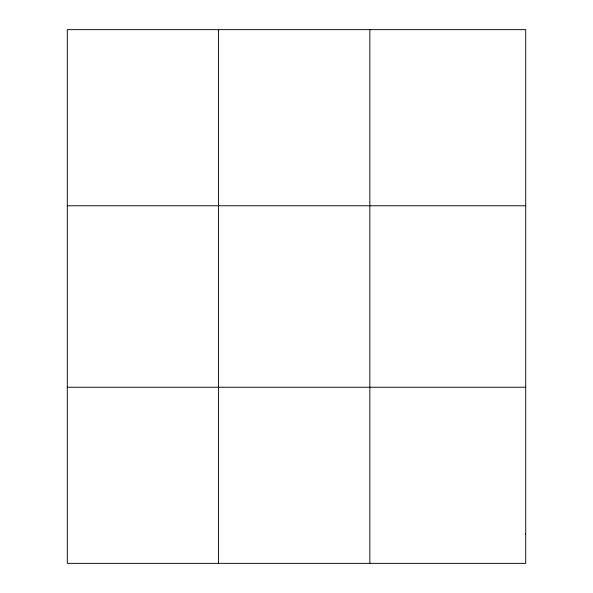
<?xml version="1.0" encoding="UTF-8"?>
<svg xmlns="http://www.w3.org/2000/svg" width="593" height="593" viewBox="0 0 593 593"><rect width="100%" height="100%" fill="white"/><g stroke="black" fill="none" stroke-linecap="round" stroke-linejoin="round"><path stroke-width="0.89" d="M369.847 29.65L369.847 563.35M67.291 205.771L525.709 205.771M67.291 387.229L525.709 387.229M218.572 29.65L218.572 563.35M525.709 533.996L525.709 563.35L67.291 563.35L67.291 29.65L525.709 29.65L525.709 533.996"/></g></svg>
